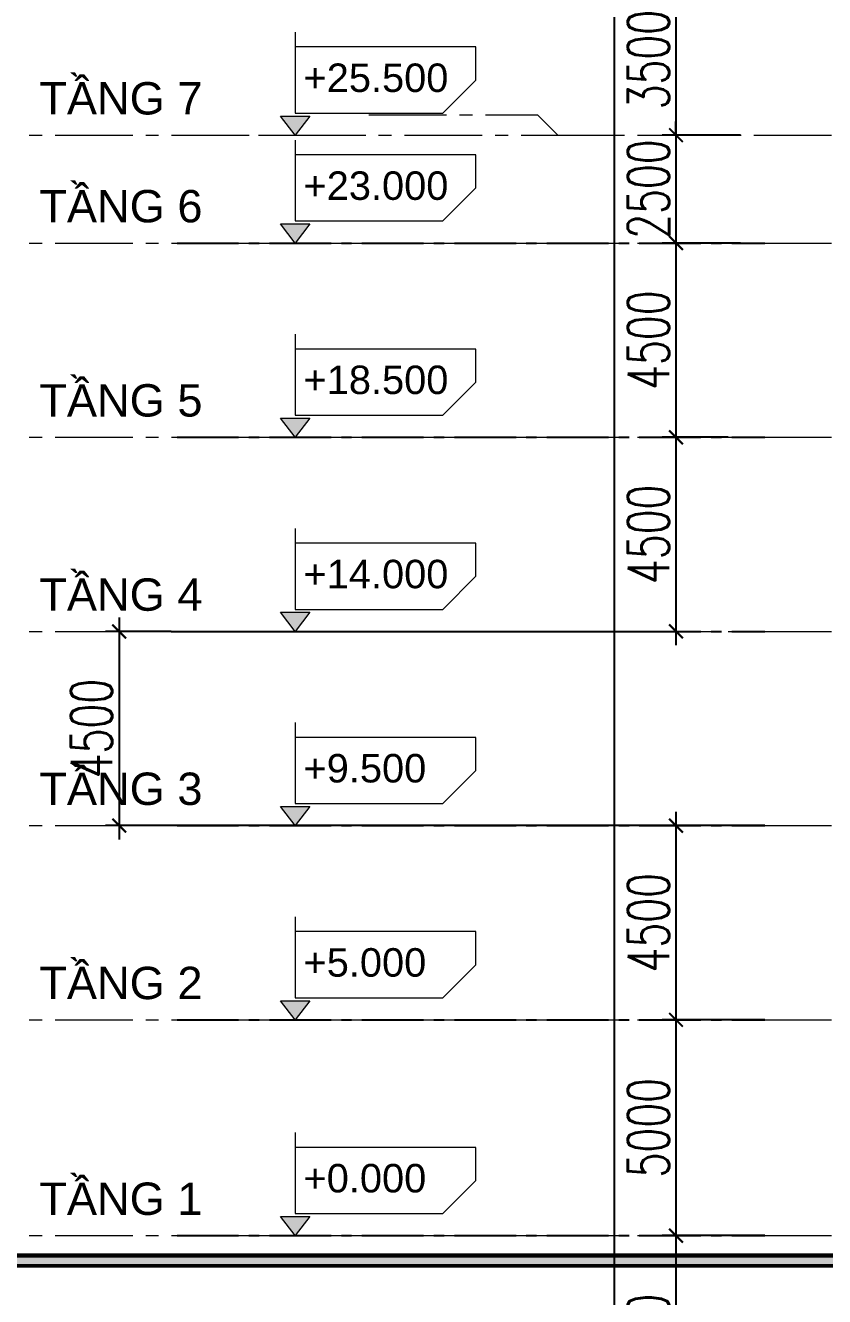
# Model space of a CAD drawing. Header units: millimetres. Extents: x 573003 to 1294762, y -9906 to 413061.
# Drawn here: x 638102 to 656627, y 13063 to 42519 of the extents above; entities that cross this region are included whole.
import ezdxf
from ezdxf.xclip import XClip

# ---------------------------------------------------------------- set-up
doc = ezdxf.new("R2010")
doc.units = ezdxf.units.MM
doc.header["$MEASUREMENT"] = 0
doc.linetypes.add('CENTER2', pattern=[28.575, 19.05, -3.175, 3.175, -3.175])
doc.linetypes.add('IMPORT-CE', pattern=[135, 90, -15, 15, -15])
doc.layers.get('DEFPOINTS').update_dxf_attribs({"color": 5, "lineweight": 0})
for name, color, linetype in [('A-FLOR-STRS', 1, 'Continuous'), ('A-GRID-LEVEL', 8, 'CENTER2'), ('A-WALL-PATT', 251, 'Continuous')]:
    doc.layers.add(name, color=color, linetype=linetype)
for name, color, linetype, lineweight in [('KT-Chu viet', 255, 'Continuous', 20), ('KT-Kich thuoc', 159, 'Continuous', 18), ('KT-Net cot', 2, 'Continuous', 50), ('KT-Net truc', 18, 'Continuous', 15), ('TEXT', 7, 'Continuous', 20)]:
    doc.layers.add(name, color=color, linetype=linetype, lineweight=lineweight)
doc.styles.add('Arial', font='arial.ttf')
doc.styles.add('DIM', font='vnsimli.shx', dxfattribs={"width": 0.7})
doc.styles.add('font unicode ccu', font='arial.ttf')
doc.dimstyles.new('CCU  KT1-320 A1', dxfattribs={"dimscale": 320, "dimtxt": 3, "dimasz": 1, "dimexe": 1, "dimexo": 0, "dimgap": 0.5, "dimtad": 1, "dimdec": 0, "dimdsep": 46, "dimtxsty": 'DIM', "dimblk1": 'ARCHTICK', "dimblk2": 'ARCHTICK', "dimsah": 1, "dimcen": 0, "dimdle": 1, "dimclrd": 256, "dimclre": 256, "dimclrt": 31, "dimadec": 0, "dimazin": 0, "dimtfac": 1, "dimtdec": 0, "dimtix": 1, "dimtmove": 1, "dimatfit": 3, "dimldrblk": 'DOT', "dimfxl": 8, "dimtolj": 1, "dimarcsym": 0})

# ---------------------------------------------------------------- blocks, each defined once
blk = doc.blocks.new('A$C61654A8E')
blk.add_hatch(color=256).paths.add_polyline_path([(-137, 178), (0, 0), (137, 178)])
blk.add_line((-341, 0), (341, 0))
for points in [[(0, 956), (0, 819)], [(-137, 178), (137, 178), (0, 0), (-137, 178)]]:
    blk.add_lwpolyline(points)
blk.add_lwpolyline([(1678, 512), (1678, 819), (0, 819), (0, 205), (1371, 205)], close=True)
blk = doc.blocks.new('coscaodotudong')
at = {"xscale": 0.8324273823791946, "yscale": 0.8324273823791946, "zscale": 0.8324273823791946}
blk.add_blockref('A$C61654A8E', (0, 0), dxfattribs=at)
at = {"layer": 'KT-Chu viet', "style": 'font unicode ccu'}
blk.add_attdef('%%P0.000', (64.2, 333.7), '', height=220, dxfattribs=at)
blk = doc.blocks.new('Levels')
at = {"layer": 'KT-Kich thuoc'}
for p, q in [((-9998.9, 25500, 0), (-7793.2, 25500, 0)), ((-9998.9, 23000, 0), (-7793.2, 23000, 0)), ((-9998.9, 18500, 0), (-7793.2, 18500, 0)), ((-9998.9, 14000, 0), (-7793.2, 14000, 0)), ((-9998.9, 9500, 0), (-7793.2, 9500, 0)), ((-9998.9, 5000, 0), (-7793.2, 5000, 0)), ((-9080.7, 0), (-7977.9, 0))]:
    blk.add_line(p, q, dxfattribs=at)
at = {"layer": 'KT-Net truc', "linetype": 'IMPORT-CE', "ltscale": 20, "elevation": 0}
for points in [[(-7437.9, 25969.9), (-3529.9, 25969.9), (-3060, 25500), (6189, 25500)], [(-7437.9, 23000), (6189, 23000)], [(-7437.9, 18500), (6189, 18500)], [(-7437.9, 14000), (6189, 14000)], [(-7437.9, 9500), (6189, 9500)], [(-7437.9, 5000), (6189, 5000)], [(-7437.9, 0), (6189, 0)]]:
    blk.add_lwpolyline(points, dxfattribs=at)
at = {"layer": 'KT-Chu viet', "xscale": 3, "yscale": 3, "zscale": 3}
for p, values in [((-9146.4, 25500, 0), {'%%P0.000': '+25.500'}), ((-9146.4, 23000, 0), {'%%P0.000': '+23.000'}), ((-9146.4, 18500, 0), {'%%P0.000': '+18.500'}), ((-9146.4, 14000, 0), {'%%P0.000': '+14.000'}), ((-9146.4, 9500, 0), {'%%P0.000': '+9.500'}), ((-9146.4, 5000, 0), {'%%P0.000': '+5.000'}), ((-9146.4, 0), {'%%P0.000': '+0.000'})]:
    blk.add_blockref('coscaodotudong', p, dxfattribs=at).add_auto_attribs(values)
at = {"layer": 'TEXT', "char_height": 750, "width": 4132.96, "attachment_point": 1, "style": 'Arial'}
for s, insert in [('TẦNG 7', (-15078.7, 26729.8, 0)), ('TẦNG 6', (-15078.7, 24229.8, 0)), ('TẦNG 5', (-15078.7, 19729.8, 0)), ('TẦNG 4', (-15078.7, 15229.8, 0)), ('TẦNG 3', (-15078.7, 10729.8, 0)), ('TẦNG 2', (-15078.7, 6229.8, 0))]:
    blk.add_mtext(s, dxfattribs=dict(at, insert=insert))
at = {"layer": 'TEXT', "insert": (-15078.7, 1229.8, -0.1), "char_height": 750, "attachment_point": 1, "style": 'Arial'}
blk.add_mtext_dynamic_manual_height_columns('TẦNG 1', width=4132.96, gutter_width=7254, heights=[1732.6], dxfattribs=at)
blk = doc.blocks.new('_ARCHTICK')
at = {"color": 0, "linetype": 'ByBlock', "const_width": 0.15}
blk.add_lwpolyline([(-0.5, -0.5), (0.5, 0.5)], dxfattribs=at)
blk = doc.blocks.new('*D142')
at = {"layer": 'DEFPOINTS', "color": 0, "transparency": 16777216}
for p in [(654680, 43476, 0), (653183, 39976), (654389, 39976, 0)]:
    blk.add_point(p, dxfattribs=at)
at = {"layer": 'KT-Kich thuoc', "lineweight": -2, "transparency": 16777216}
for p, q in [((653183, 43796), (653183, 39656)), ((654680, 43476), (652863, 43476)), ((654389, 39976), (652863, 39976))]:
    blk.add_line(p, q, dxfattribs=at)
at = {"layer": 'KT-Kich thuoc', "lineweight": -2, "transparency": 16777216, "xscale": 320, "yscale": 320, "zscale": 320}
for p, rotation in [((653183, 43476), 90), ((653183, 39976), 270)]:
    blk.add_blockref('_ARCHTICK', p, dxfattribs=dict(at, rotation=rotation))
at = {"layer": 'KT-Kich thuoc', "color": 31, "transparency": 16777216, "insert": (652543, 41726), "char_height": 960, "attachment_point": 5, "rotation": 90, "style": 'DIM'}
blk.add_mtext('\\A1;3500', dxfattribs=at)
blk = doc.blocks.new('_Dot')
at = {"color": 0, "linetype": 'ByBlock', "lineweight": -2}
blk.add_line((-0.5, 0), (-1, 0), dxfattribs=at)
at = {"color": 0, "linetype": 'ByBlock', "const_width": 0.5}
blk.add_lwpolyline([(-0.25, 0, 1), (0.25, 0, 1)], format="xyb", close=True, dxfattribs=at)
blk = doc.blocks.new('*D143')
at = {"layer": 'DEFPOINTS', "color": 0, "transparency": 16777216}
for p in [(654680, 39976, 0), (653183, 37476), (654389, 37476, 0)]:
    blk.add_point(p, dxfattribs=at)
at = {"layer": 'KT-Kich thuoc', "lineweight": -2, "transparency": 16777216}
for p, q in [((653183, 39976), (653183, 40296)), ((654680, 39976), (652863, 39976)), ((653183, 39976), (653183, 37476)), ((654389, 37476), (652863, 37476)), ((653183, 37476), (653183, 37156))]:
    blk.add_line(p, q, dxfattribs=at)
at = {"layer": 'KT-Kich thuoc', "lineweight": -2, "transparency": 16777216, "xscale": 320, "yscale": 320, "zscale": 320}
for p, rotation in [((653183, 39976), 270), ((653183, 37476), 90)]:
    blk.add_blockref('_ARCHTICK', p, dxfattribs=dict(at, rotation=rotation))
at = {"layer": 'KT-Kich thuoc', "color": 31, "transparency": 16777216, "insert": (652543, 38726), "char_height": 960, "attachment_point": 5, "rotation": 90, "style": 'DIM'}
blk.add_mtext('\\A1;2500', dxfattribs=at)
blk = doc.blocks.new('*D144')
at = {"layer": 'DEFPOINTS', "color": 0, "transparency": 16777216}
for p in [(654680, 37476, 0), (653183, 32976), (654389, 32976, 0)]:
    blk.add_point(p, dxfattribs=at)
at = {"layer": 'KT-Kich thuoc', "lineweight": -2, "transparency": 16777216}
for p, q in [((653183, 37796), (653183, 32656)), ((654680, 37476), (652863, 37476)), ((654389, 32976), (652863, 32976))]:
    blk.add_line(p, q, dxfattribs=at)
at = {"layer": 'KT-Kich thuoc', "lineweight": -2, "transparency": 16777216, "xscale": 320, "yscale": 320, "zscale": 320}
for p, rotation in [((653183, 37476), 90), ((653183, 32976), 270)]:
    blk.add_blockref('_ARCHTICK', p, dxfattribs=dict(at, rotation=rotation))
at = {"layer": 'KT-Kich thuoc', "color": 31, "transparency": 16777216, "insert": (652543, 35226), "char_height": 960, "attachment_point": 5, "rotation": 90, "style": 'DIM'}
blk.add_mtext('\\A1;4500', dxfattribs=at)
blk = doc.blocks.new('*D145')
at = {"layer": 'DEFPOINTS', "color": 0, "transparency": 16777216}
for p in [(654389, 32976), (641482, 28476, 0), (653183, 28476)]:
    blk.add_point(p, dxfattribs=at)
at = {"layer": 'KT-Kich thuoc', "lineweight": -2, "transparency": 16777216}
for p, q in [((653183, 33296), (653183, 28156)), ((654389, 32976), (652863, 32976)), ((641482, 28476), (653503, 28476))]:
    blk.add_line(p, q, dxfattribs=at)
at = {"layer": 'KT-Kich thuoc', "lineweight": -2, "transparency": 16777216, "xscale": 320, "yscale": 320, "zscale": 320}
for p, rotation in [((653183, 32976), 90), ((653183, 28476), 270)]:
    blk.add_blockref('_ARCHTICK', p, dxfattribs=dict(at, rotation=rotation))
at = {"layer": 'KT-Kich thuoc', "color": 31, "transparency": 16777216, "insert": (652543, 30726), "char_height": 960, "attachment_point": 5, "rotation": 90, "style": 'DIM'}
blk.add_mtext('\\A1;4500', dxfattribs=at)
blk = doc.blocks.new('*D146')
at = {"layer": 'DEFPOINTS', "color": 0, "transparency": 16777216}
for p in [(641482, 28476, 0), (640276, 23976), (655244, 23976, 0)]:
    blk.add_point(p, dxfattribs=at)
at = {"layer": 'KT-Kich thuoc', "lineweight": -2, "transparency": 16777216}
for p, q in [((640276, 28796), (640276, 23656)), ((641482, 28476), (639956, 28476)), ((655244, 23976), (639956, 23976))]:
    blk.add_line(p, q, dxfattribs=at)
at = {"layer": 'KT-Kich thuoc', "lineweight": -2, "transparency": 16777216, "xscale": 320, "yscale": 320, "zscale": 320}
for p, rotation in [((640276, 28476), 90), ((640276, 23976), 270)]:
    blk.add_blockref('_ARCHTICK', p, dxfattribs=dict(at, rotation=rotation))
at = {"layer": 'KT-Kich thuoc', "color": 31, "transparency": 16777216, "insert": (639636, 26226), "char_height": 960, "attachment_point": 5, "rotation": 90, "style": 'DIM'}
blk.add_mtext('\\A1;4500', dxfattribs=at)
blk = doc.blocks.new('*D147')
at = {"layer": 'DEFPOINTS', "color": 0, "transparency": 16777216}
for p in [(655244, 23976, 0), (653183, 19476), (655244, 19476, 0)]:
    blk.add_point(p, dxfattribs=at)
at = {"layer": 'KT-Kich thuoc', "lineweight": -2, "transparency": 16777216}
for p, q in [((653183, 24296), (653183, 19156)), ((655244, 23976), (652863, 23976)), ((655244, 19476), (652863, 19476))]:
    blk.add_line(p, q, dxfattribs=at)
at = {"layer": 'KT-Kich thuoc', "lineweight": -2, "transparency": 16777216, "xscale": 320, "yscale": 320, "zscale": 320}
for p, rotation in [((653183, 23976), 90), ((653183, 19476), 270)]:
    blk.add_blockref('_ARCHTICK', p, dxfattribs=dict(at, rotation=rotation))
at = {"layer": 'KT-Kich thuoc', "color": 31, "transparency": 16777216, "insert": (652543, 21726), "char_height": 960, "attachment_point": 5, "rotation": 90, "style": 'DIM'}
blk.add_mtext('\\A1;4500', dxfattribs=at)
blk = doc.blocks.new('*D148')
at = {"layer": 'DEFPOINTS', "color": 0, "transparency": 16777216}
for p in [(655244, 19476, 0), (653183, 14476), (655244, 14476, 0)]:
    blk.add_point(p, dxfattribs=at)
at = {"layer": 'KT-Kich thuoc', "lineweight": -2, "transparency": 16777216}
for p, q in [((653183, 19796), (653183, 14156)), ((655244, 19476), (652863, 19476)), ((655244, 14476), (652863, 14476))]:
    blk.add_line(p, q, dxfattribs=at)
at = {"layer": 'KT-Kich thuoc', "lineweight": -2, "transparency": 16777216, "xscale": 320, "yscale": 320, "zscale": 320}
for p, rotation in [((653183, 19476), 90), ((653183, 14476), 270)]:
    blk.add_blockref('_ARCHTICK', p, dxfattribs=dict(at, rotation=rotation))
at = {"layer": 'KT-Kich thuoc', "color": 31, "transparency": 16777216, "insert": (652543, 16976), "char_height": 960, "attachment_point": 5, "rotation": 90, "style": 'DIM'}
blk.add_mtext('\\A1;5000', dxfattribs=at)
blk = doc.blocks.new('*D149')
at = {"layer": 'DEFPOINTS', "color": 0, "transparency": 16777216}
for p in [(655244, 14476, 0), (653183, 9476), (655244, 9476, 0)]:
    blk.add_point(p, dxfattribs=at)
at = {"layer": 'KT-Kich thuoc', "lineweight": -2, "transparency": 16777216}
for p, q in [((653183, 14796), (653183, 9156)), ((655244, 14476), (652863, 14476)), ((655244, 9476), (652863, 9476))]:
    blk.add_line(p, q, dxfattribs=at)
at = {"layer": 'KT-Kich thuoc', "lineweight": -2, "transparency": 16777216, "xscale": 320, "yscale": 320, "zscale": 320}
for p, rotation in [((653183, 14476), 90), ((653183, 9476), 270)]:
    blk.add_blockref('_ARCHTICK', p, dxfattribs=dict(at, rotation=rotation))
at = {"layer": 'KT-Kich thuoc', "color": 31, "transparency": 16777216, "insert": (652543, 11976), "char_height": 960, "attachment_point": 5, "rotation": 90, "style": 'DIM'}
blk.add_mtext('\\A1;5000', dxfattribs=at)

msp = doc.modelspace()

# ---------------------------------------------------------------- hatches: boundary and pattern name
at = {"layer": 'A-WALL-PATT'}
h = msp.add_hatch(color=256, dxfattribs=at)
h.dxf.hatch_style = 1
h.paths.add_polyline_path([(594637, 13775.6), (594637, 14015.8), (599856.8, 14015.8), (599856.8, 14475.6), (615206.8, 14475.6), (615206.8, 14015.8), (658729.8, 14015.8), (658729.8, 14475.6), (679615.5, 14476.2), (679615.5, 14016.3), (706075.8, 14015.8), (706075.8, 13775.6), (679365.5, 13775.6), (679365.5, 14215.8), (658979.8, 14215.8), (658979.8, 13775.6), (614956.8, 13775.6), (614956.8, 14215.8), (600106.8, 14215.8), (600106.8, 13775.6)])

# ---------------------------------------------------------------- linework, layer by layer
at = {"layer": 'A-FLOR-STRS', "const_width": 100, "elevation": 0}
msp.add_lwpolyline([(591062.5, 14015.8), (599856.8, 14015.8), (599856.8, 14475.6), (615206.8, 14475.6), (615206.8, 14015.8), (658729.8, 14015.8), (658729.8, 14475.6), (679615.5, 14476.2), (679615.5, 14015.8), (708713.5, 14015.8)], dxfattribs=at)
at = {"layer": 'A-GRID-LEVEL', "ltscale": 75, "elevation": 0}
for points in [[(641616.8, 37475.6), (655243.7, 37475.6)], [(641616.8, 32975.6), (655243.7, 32975.6)], [(641616.8, 28475.6), (655243.7, 28475.6)], [(641616.8, 23975.6), (655243.7, 23975.6)], [(641616.8, 19475.6), (655243.7, 19475.6)], [(641616.8, 14475.6), (655243.7, 14475.6)]]:
    msp.add_lwpolyline(points, dxfattribs=at)
at = {"layer": 'KT-Net cot'}
msp.add_line((614956.8, 13775.6, 0), (658979.8, 13775.6, 0), dxfattribs=at)
at = {"layer": 'KT-Net cot', "elevation": 0}
msp.add_lwpolyline([(615206.8, 14015.8), (658729.8, 14015.8), (658729.8, 14475.6), (679615.5, 14475.6), (679615.5, 14015.8), (706075.8, 14015.8), (706075.8, 13525.6)], dxfattribs=at)
at = {"layer": 'KT-Net truc', "linetype": 'IMPORT-CE', "ltscale": 20}
for p, q in [((573990.5, 39975.6, 0), (690764.9, 39975.6, 0)), ((573990.5, 37475.6, 0), (690764.9, 37475.6, 0)), ((573990.5, 32975.6, 0), (690764.9, 32975.6, 0)), ((573990.5, 28475.6, 0), (690764.9, 28475.6, 0)), ((573990.5, 23975.6, 0), (690764.9, 23975.6, 0)), ((573990.5, 19475.6, 0), (690764.9, 19475.6, 0)), ((573990.5, 14475.6, 0), (713096.7, 14475.6, 0))]:
    msp.add_line(p, q, dxfattribs=at)

# ---------------------------------------------------------------- block references
at = {"layer": 'A-WALL-PATT'}
ref = msp.add_blockref('Levels', (653502.6, 14475.6, 0), dxfattribs=at)
XClip(ref).set_block_clipping_path([(-19282.2316047037, -19213.4142947759), (-1742.8393161013, 140216.6709211473)])

# ---------------------------------------------------------------- dimensions: what is measured, and where the dimension line sits
at = {"layer": 'KT-Kich thuoc'}
for base, p1, p2, picture, middle in [((653183.3, 39975.6), (654680, 43475.6, 0), (654388.9, 39975.6, 0), '*D142', (652543.3, 41725.6)), ((653183.3, 37475.6), (654680, 39975.6, 0), (654388.9, 37475.6, 0), '*D143', (652543.3, 38725.6)), ((653183.3, 32975.6), (654680, 37475.6, 0), (654388.9, 32975.6, 0), '*D144', (652543.3, 35225.6)), ((653183.3, 28475.6), (654388.9, 32975.6), (641482, 28475.6, 0), '*D145', (652543.3, 30725.6)), ((640276.3, 23975.6), (641482, 28475.6, 0), (655243.7, 23975.6, 0), '*D146', (639636.3, 26225.6)), ((653183.3, 19475.6), (655243.7, 23975.6, 0), (655243.7, 19475.6, 0), '*D147', (652543.3, 21725.6)), ((653183.3, 14475.6), (655243.7, 19475.6, 0), (655243.7, 14475.6, 0), '*D148', (652543.3, 16975.6)), ((653183.3, 9475.6), (655243.7, 14475.6, 0), (655243.7, 9475.6, 0), '*D149', (652543.3, 11975.6))]:
    dim = msp.add_linear_dim(base=base, p1=p1, p2=p2, angle=90, dimstyle='CCU  KT1-320 A1', dxfattribs=at)
    dim.commit()
    dim.dimension.update_dxf_attribs({"geometry": picture, "text_midpoint": middle})

doc.saveas('drawing.dxf')
